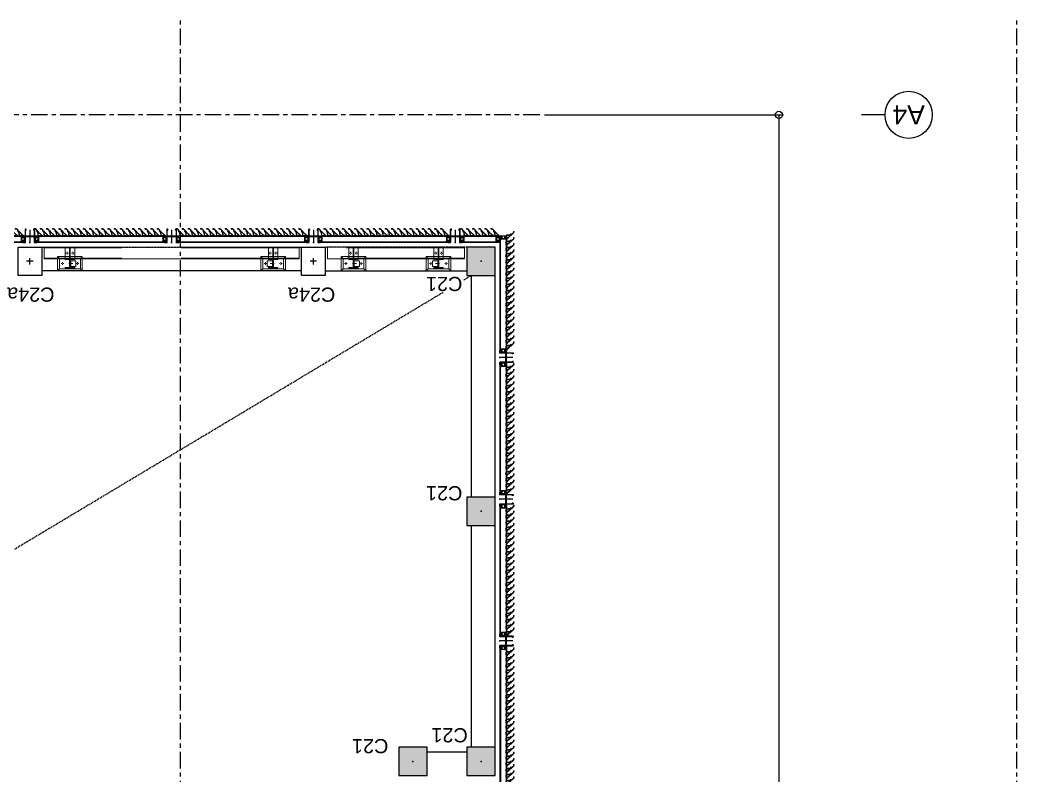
# Model space of a CAD drawing. Header units: millimetres. Extents: x 663313 to 1226001, y 1431724 to 1620898.
# Drawn here: x 865922 to 876716, y 1545349 to 1553344 of the extents above; entities that cross this region are included whole.
import ezdxf
from ezdxf.enums import TextEntityAlignment as Align

# ---------------------------------------------------------------- set-up
doc = ezdxf.new("R2010")
doc.units = ezdxf.units.MM
doc.set_wipeout_variables(frame=1)
for name, pattern in [('CENTER', [50.8, 31.75, -6.35, 6.35, -6.35]), ('HIDDEN', [0.375, 0.25, -0.125]), ('TA_GL_000.70000', [1.925, 0.7, -0.175, 0.175, -0.175, 0.7]), ('XKITLINE00', [0]), ('XKITLINE02', [4, 2, -2])]:
    doc.linetypes.add(name, pattern=pattern)
for name, color, linetype in [('000 - 0_SYM_DWG_GRID-BUBBLE_MAIN_COLOR_6', 7, 'Continuous'), ('000 - 0_SYM_DWG_GRIDLINE_MAIN_COLOR_251', 7, 'Continuous'), ('000 - 0_SYM_DWG_SLOPE-SYM_TEXT_COLOR_3', 7, 'Continuous'), ('000 - CONCRETE_COL_HATCH_', 7, 'Continuous'), ('000 - CONCRETE_COL_WIPEOUT_', 7, 'Continuous'), ('000 - D I M', 7, 'Continuous'), ('000 - EXISTING_COLUMN_CUT_COLOR_5', 7, 'Continuous'), ('000 - EXISTING_CONCRETE_CUT_COLOR_5', 7, 'Continuous'), ('000 - GRID', 7, 'CENTER'), ('010 - ASPG_ACCESSORIES_MAIN_COLOR_1', 7, 'Continuous'), ('010 - ASPG_EXTR_MAIN_COLOR_2', 7, 'Continuous'), ('010 - ASPG_FRAMING_CUT_COLOR_4', 7, 'Continuous'), ('010 - ASPG_FRAMING_HATCH_', 7, 'Continuous'), ('010 - ASPG_FRAMING_MAIN_COLOR_2', 7, 'Continuous'), ('010 - ASPG_FRAMING_SUB_COLOR_2', 7, 'Continuous'), ('010 - ASPG_FRAMING_WIPEOUT_', 7, 'Continuous'), ('BOLT & SCREW', 7, 'Continuous'), ('BR', 7, 'Continuous'), ('Center Line', 7, 'CENTER'), ('CVA044__', 7, 'Continuous'), ('DIM', 7, 'Continuous')]:
    doc.layers.add(name, color=color, linetype=linetype)
for name, color, linetype, plot in [('010 - ASPG_EXTR_DEF_SUB', 7, 'Continuous', False), ('010 - ASPG_FASTERN_DEF_SUB', 7, 'Continuous', False), ('010 - ASPG_FRAMING_DEF_SUB', 7, 'Continuous', False)]:
    doc.layers.add(name, color=color, linetype=linetype, plot=plot)
for name, color, linetype, lineweight in [('12-GRID', 7, 'CENTER', 13), ('A-FLOR-E', 7, 'Continuous', 9), ('Bolt', 7, 'Continuous', 0), ('Part', 7, 'Continuous', 0), ('SCREW', 7, 'Continuous', 5)]:
    doc.layers.add(name, color=color, linetype=linetype, lineweight=lineweight)
doc.styles.add('Arial', font='arial.ttf')
doc.styles.add('FAMELINE_FOR_CKST', font='arial.ttf')
doc.styles.add('TA', font='', dxfattribs={"height": 4.5})
doc.styles.get('TA').set_extended_font_data('Cordia New')
doc.dimstyles.new('FAMELINE-CKST_C-C', dxfattribs={"dimtxt": 0.3, "dimasz": 0.15, "dimexe": 0.1, "dimexo": 0.1, "dimgap": 0.05, "dimtad": 1, "dimzin": 0, "dimdsep": 46, "dimtxsty": 'FAMELINE_FOR_CKST', "dimblk": 'ORIGIN', "dimblk1": 'ORIGIN', "dimblk2": 'ORIGIN', "dimsah": 1, "dimcen": 0.1, "dimdle": 0.1, "dimclrd": 7, "dimclre": 7, "dimclrt": 7, "dimadec": 0, "dimazin": 0, "dimtfac": 1, "dimtix": 1, "dimtmove": 2, "dimatfit": 3, "dimfxl": 1, "dimtolj": 1, "dimtzin": 0, "dimlwd": -1, "dimlwe": -1, "dimarcsym": 0})
pattern_1 = [(270, (1257419.24324, -520041.6224), (0.65495992507, -1.1344238721), [0.7562825814, -1.5125651628]), (30, (1257419.24324, -520041.6224), (0.65495992936, 1.1344238696), [0.7562825814, -1.5125651628]), (330, (1257419.24324, -520041.6224), (1.30991985442, -2.48e-09), [-1.5125651628, 0.7562825814])]
pattern_2 = [(315, (1257419.4929, -520021.6224), (1.3369313545, 1.3369313545), []), (45, (1257419.4929, -520021.6224), (-1.3369313545, 1.3369313545), [])]
pattern_3 = [(270, (1257419.4425, -520043.9224), (0.65495992507, -1.1344238721), [0.7562825814, -1.5125651628]), (30, (1257419.4425, -520043.9224), (0.65495992936, 1.1344238696), [0.7562825814, -1.5125651628]), (330, (1257419.4425, -520043.9224), (1.30991985442, -2.48e-09), [-1.5125651628, 0.7562825814])]
pattern_4 = [(315, (1257419.1929, -520023.9224), (1.3369313545, 1.3369313545), []), (45, (1257419.1929, -520023.9224), (-1.3369313545, 1.3369313545), [])]

# ---------------------------------------------------------------- blocks, each defined once
blk = doc.blocks.new('*U4785')
at = {"layer": '000 - 0_SYM_DWG_GRID-BUBBLE_MAIN_COLOR_6', "color": 7}
blk.add_line((36.25, 0), (31.25, 0), dxfattribs=at)
blk.add_circle((41.25, 0), 5, dxfattribs=at)
at = {"layer": '000 - 0_SYM_DWG_GRIDLINE_MAIN_COLOR_251', "color": 7, "linetype": 'ByBlock', "ltscale": 5}
blk.add_line((20, 0), (-316, 0), dxfattribs=at)
at = {"layer": '000 - 0_SYM_DWG_GRIDLINE_MAIN_COLOR_251', "color": 7}
for p in [(-296, 0), (0, 0)]:
    blk.add_point(p, dxfattribs=at)
at = {"color": 7, "style": 'TA', "flags": 1}
blk.add_attdef('LOCATION', (6, -6), '', height=4.5, rotation=270, dxfattribs=at)
at = {"layer": '000 - 0_SYM_DWG_SLOPE-SYM_TEXT_COLOR_3', "color": 7, "style": 'Arial'}
blk.add_attdef('GRID-HEAD', text='', height=4, rotation=270, dxfattribs=at).set_placement((41.25, 0), align=Align.MIDDLE_CENTER)
blk = doc.blocks.new('*U4786')
at = {"layer": '000 - 0_SYM_DWG_GRID-BUBBLE_MAIN_COLOR_6', "color": 7}
blk.add_line((149.09, 0), (144.09, 0), dxfattribs=at)
blk.add_circle((154.09, 0), 5, dxfattribs=at)
at = {"layer": '000 - 0_SYM_DWG_GRIDLINE_MAIN_COLOR_251', "color": 7, "linetype": 'ByBlock', "ltscale": 5}
blk.add_line((76, 0), (-538, 0), dxfattribs=at)
at = {"layer": '000 - 0_SYM_DWG_GRIDLINE_MAIN_COLOR_251', "color": 7}
blk.add_point((0, 0), dxfattribs=at)
at = {"color": 7, "style": 'TA', "flags": 1}
blk.add_attdef('LOCATION', (6, -6), '', height=4.5, rotation=270, dxfattribs=at)
at = {"layer": '000 - 0_SYM_DWG_SLOPE-SYM_TEXT_COLOR_3', "color": 7, "style": 'Arial'}
blk.add_attdef('GRID-HEAD', text='', height=4, rotation=180, dxfattribs=at).set_placement((154.09, 0), align=Align.MIDDLE_CENTER)
blk = doc.blocks.new('_Origin')
at = {"color": 7, "linetype": 'ByBlock', "lineweight": -2}
blk.add_line((0, 0), (-1, 0), dxfattribs=at)
blk.add_circle((0, 0), 0.5, dxfattribs=at)
blk = doc.blocks.new('*D4829')
at = {"layer": '000 - D I M', "color": 7, "transparency": 16777216}
for p, q in [((-3850, 0), (-6381, 0)), ((-6331, -14725), (-6331, -75)), ((-3850, -14800), (-6381, -14800))]:
    blk.add_line(p, q, dxfattribs=at)
at = {"layer": 'Defpoints', "color": 7, "transparency": 16777216}
for p in [(-3800, 0), (-6331, 0), (-3800, -14800)]:
    blk.add_point(p, dxfattribs=at)
at = {"layer": '000 - D I M', "color": 7, "transparency": 16777216, "xscale": 75, "yscale": 75, "zscale": 75}
for p, rotation in [((-6331, 0), 90), ((-6331, -14800), 270)]:
    blk.add_blockref('_Origin', p, dxfattribs=dict(at, rotation=rotation))
at = {"layer": '000 - D I M', "color": 7, "transparency": 16777216, "insert": (-6433, -7400), "char_height": 150, "attachment_point": 5, "rotation": 90, "style": 'FAMELINE_FOR_CKST'}
blk.add_mtext('\\A1;14800', dxfattribs=at)
blk = doc.blocks.new('C21')
at = {"color": 7}
for p, q in [((0, 0.063), (0, -0.063)), ((0.063, 0), (-0.063, 0))]:
    blk.add_line(p, q, dxfattribs=at)
at = {"layer": 'A-FLOR-E', "color": 7}
blk.add_lwpolyline([(0.15, 0.15), (0.15, -0.15), (-0.15, -0.15), (-0.15, 0.15)], close=True, dxfattribs=at)
blk = doc.blocks.new('C24a')
at = {"layer": 'BR', "color": 7}
for p, q in [((0.034, 0), (-0.034, 0)), ((0, 0.034), (0, -0.034))]:
    blk.add_line(p, q, dxfattribs=at)
at = {"layer": 'BR', "color": 7, "ltscale": 5}
blk.add_lwpolyline([(0.15, 0.125), (0.15, -0.125), (-0.15, -0.125), (-0.15, 0.125)], close=True, dxfattribs=at)
blk = doc.blocks.new('44')
at = {"layer": 'Bolt', "color": 7, "linetype": 'XKITLINE00', "lineweight": 0}
for p, q in [((19.975, 44.696), (19.984, 44.696)), ((19.975, 44.696), (19.984, 44.696)), ((19.989, 44.71), (19.989, 44.7)), ((19.989, 44.71), (19.989, 44.7)), ((19.989, 44.682), (19.989, 44.691)), ((19.989, 44.682), (19.989, 44.691)), ((20.003, 44.696), (19.994, 44.696)), ((20.003, 44.696), (19.994, 44.696)), ((19.865, 44.646), (19.874, 44.646)), ((19.865, 44.586), (19.874, 44.586)), ((19.879, 44.66), (19.879, 44.65)), ((19.879, 44.632), (19.879, 44.641)), ((19.879, 44.6), (19.879, 44.59)), ((19.879, 44.572), (19.879, 44.581)), ((19.893, 44.646), (19.884, 44.646)), ((19.893, 44.586), (19.884, 44.586)), ((19.975, 44.536), (19.984, 44.536)), ((19.975, 44.536), (19.984, 44.536)), ((19.989, 44.55), (19.989, 44.54)), ((19.989, 44.55), (19.989, 44.54)), ((19.989, 44.522), (19.989, 44.531)), ((19.989, 44.522), (19.989, 44.531)), ((20.003, 44.536), (19.994, 44.536)), ((20.003, 44.536), (19.994, 44.536)), ((19.865, 43.746), (19.874, 43.746)), ((19.879, 43.76), (19.879, 43.75)), ((19.879, 43.732), (19.879, 43.741)), ((19.893, 43.746), (19.884, 43.746)), ((19.975, 43.796), (19.984, 43.796)), ((19.975, 43.796), (19.984, 43.796)), ((19.989, 43.81), (19.989, 43.8)), ((19.989, 43.81), (19.989, 43.8)), ((19.989, 43.782), (19.989, 43.791)), ((19.989, 43.782), (19.989, 43.791)), ((20.003, 43.796), (19.994, 43.796)), ((20.003, 43.796), (19.994, 43.796)), ((19.865, 43.686), (19.874, 43.686)), ((19.879, 43.7), (19.879, 43.69)), ((19.879, 43.672), (19.879, 43.681)), ((19.893, 43.686), (19.884, 43.686)), ((19.975, 43.636), (19.984, 43.636)), ((19.975, 43.636), (19.984, 43.636)), ((19.989, 43.65), (19.989, 43.64)), ((19.989, 43.65), (19.989, 43.64)), ((19.989, 43.622), (19.989, 43.631)), ((19.989, 43.622), (19.989, 43.631)), ((20.003, 43.636), (19.994, 43.636)), ((20.003, 43.636), (19.994, 43.636)), ((19.865, 42.896), (19.874, 42.896)), ((19.879, 42.91), (19.879, 42.9)), ((19.879, 42.882), (19.879, 42.891)), ((19.893, 42.896), (19.884, 42.896)), ((19.975, 42.946), (19.984, 42.946)), ((19.975, 42.946), (19.984, 42.946)), ((19.989, 42.96), (19.989, 42.95)), ((19.989, 42.96), (19.989, 42.95)), ((19.989, 42.932), (19.989, 42.941)), ((19.989, 42.932), (19.989, 42.941)), ((20.003, 42.946), (19.994, 42.946)), ((20.003, 42.946), (19.994, 42.946)), ((19.865, 42.836), (19.874, 42.836)), ((19.879, 42.85), (19.879, 42.84)), ((19.879, 42.822), (19.879, 42.831)), ((19.893, 42.836), (19.884, 42.836)), ((19.975, 42.786), (19.984, 42.786)), ((19.975, 42.786), (19.984, 42.786)), ((19.989, 42.8), (19.989, 42.79)), ((19.989, 42.8), (19.989, 42.79)), ((19.989, 42.772), (19.989, 42.781)), ((19.989, 42.772), (19.989, 42.781)), ((20.003, 42.786), (19.994, 42.786)), ((20.003, 42.786), (19.994, 42.786)), ((19.989, 40.81), (19.989, 40.801)), ((19.989, 40.81), (19.989, 40.801)), ((19.865, 40.746), (19.874, 40.746)), ((19.879, 40.76), (19.879, 40.751)), ((19.879, 40.732), (19.879, 40.741)), ((19.879, 40.7), (19.879, 40.691)), ((19.893, 40.746), (19.884, 40.746)), ((19.975, 40.796), (19.984, 40.796)), ((19.975, 40.796), (19.984, 40.796)), ((19.989, 40.782), (19.989, 40.791)), ((19.989, 40.782), (19.989, 40.791)), ((20.003, 40.796), (19.994, 40.796)), ((20.003, 40.796), (19.994, 40.796)), ((19.865, 40.686), (19.874, 40.686)), ((19.879, 40.672), (19.879, 40.681)), ((19.893, 40.686), (19.884, 40.686)), ((19.975, 40.636), (19.984, 40.636)), ((19.975, 40.636), (19.984, 40.636)), ((19.989, 40.65), (19.989, 40.641)), ((19.989, 40.65), (19.989, 40.641)), ((19.989, 40.622), (19.989, 40.631)), ((19.989, 40.622), (19.989, 40.631)), ((20.003, 40.636), (19.994, 40.636)), ((20.003, 40.636), (19.994, 40.636))]:
    blk.add_line(p, q, dxfattribs=at)
at = {"layer": 'Bolt', "color": 7, "linetype": 'XKITLINE02', "lineweight": 0}
for p, q in [((19.969, 44.613), (19.969, 44.608)), ((19.982, 44.613), (19.982, 44.619)), ((19.982, 44.619), (19.982, 44.613)), ((19.989, 44.627), (19.989, 44.584)), ((19.996, 44.613), (19.996, 44.619)), ((19.996, 44.619), (19.996, 44.613)), ((20.008, 44.613), (20.008, 44.608)), ((19.969, 43.719), (19.969, 43.724)), ((19.982, 43.719), (19.982, 43.713)), ((19.982, 43.713), (19.982, 43.719)), ((19.989, 43.705), (19.989, 43.748)), ((19.996, 43.719), (19.996, 43.713)), ((19.996, 43.713), (19.996, 43.719)), ((20.008, 43.719), (20.008, 43.724)), ((19.969, 42.863), (19.969, 42.858)), ((19.982, 42.863), (19.982, 42.869)), ((19.982, 42.869), (19.982, 42.863)), ((19.989, 42.877), (19.989, 42.834)), ((19.996, 42.863), (19.996, 42.869)), ((19.996, 42.869), (19.996, 42.863)), ((20.008, 42.863), (20.008, 42.858)), ((19.969, 40.719), (19.969, 40.724)), ((19.982, 40.719), (19.982, 40.713)), ((19.982, 40.713), (19.982, 40.719)), ((19.989, 40.705), (19.989, 40.748)), ((19.996, 40.719), (19.996, 40.713)), ((19.996, 40.713), (19.996, 40.719)), ((20.008, 40.719), (20.008, 40.724))]:
    blk.add_line(p, q, dxfattribs=at)
at = {"layer": 'Part', "color": 7, "linetype": 'HIDDEN', "lineweight": 0, "ltscale": 5}
for p, q in [((19.822, 44.891), (19.822, 43.441)), ((19.931, 44.891), (19.931, 43.441)), ((19.822, 43.141), (19.822, 40.442)), ((19.931, 43.141), (19.931, 40.442))]:
    blk.add_line(p, q, dxfattribs=at)
at = {"layer": 'Part', "color": 7, "linetype": 'HIDDEN', "lineweight": 0, "ltscale": 2}
for p, q in [((19.934, 44.726), (19.914, 44.746)), ((19.934, 44.506), (19.914, 44.486)), ((19.934, 43.826), (19.914, 43.846)), ((19.934, 43.606), (19.914, 43.586)), ((19.934, 42.976), (19.914, 42.996)), ((19.934, 42.756), (19.914, 42.736)), ((19.934, 40.826), (19.914, 40.846)), ((19.934, 40.606), (19.914, 40.586))]:
    blk.add_line(p, q, dxfattribs=at)
at = {"layer": 'Part', "color": 7, "lineweight": 0}
for p, q in [((20.064, 44.746), (20.044, 44.726)), ((20.064, 44.486), (20.044, 44.506)), ((20.064, 43.846), (20.044, 43.826)), ((20.064, 43.586), (20.044, 43.606)), ((20.064, 42.996), (20.044, 42.976)), ((20.064, 42.736), (20.044, 42.756)), ((20.064, 40.846), (20.044, 40.826)), ((20.064, 40.586), (20.044, 40.606))]:
    blk.add_line(p, q, dxfattribs=at)
at = {"layer": 'Part', "color": 7, "linetype": 'XKITLINE02', "lineweight": 0}
for p, q in [((19.939, 44.619), (19.819, 44.619)), ((19.939, 44.613), (19.819, 44.613)), ((19.909, 44.619), (19.909, 44.613)), ((19.959, 44.608), (20.019, 44.608)), ((19.939, 43.719), (19.819, 43.719)), ((19.909, 43.713), (19.909, 43.719)), ((19.959, 43.724), (20.019, 43.724)), ((19.939, 43.713), (19.819, 43.713)), ((19.939, 42.869), (19.819, 42.869)), ((19.939, 42.863), (19.819, 42.863)), ((19.909, 42.869), (19.909, 42.863)), ((19.959, 42.858), (20.019, 42.858)), ((19.939, 40.719), (19.819, 40.719)), ((19.939, 40.713), (19.819, 40.713)), ((19.909, 40.713), (19.909, 40.719)), ((19.959, 40.724), (20.019, 40.724))]:
    blk.add_line(p, q, dxfattribs=at)
at = {"layer": 'Part', "color": 7, "lineweight": 0}
for points in [[(19.939, 43.441), (19.939, 44.891), (19.814, 44.891), (19.814, 43.441)], [(19.939, 40.442), (19.939, 43.142), (19.814, 43.142), (19.814, 40.442)]]:
    blk.add_lwpolyline(points, close=True, dxfattribs=at)
at = {"layer": 'Part', "color": 7, "linetype": 'HIDDEN', "lineweight": 0, "ltscale": 2}
for points in [[(19.939, 44.746), (19.914, 44.746), (19.914, 44.486), (19.939, 44.486)], [(19.939, 44.726), (19.934, 44.726), (19.934, 44.506), (19.939, 44.506)], [(19.939, 43.586), (19.914, 43.586), (19.914, 43.846), (19.939, 43.846)], [(19.939, 43.606), (19.934, 43.606), (19.934, 43.826), (19.939, 43.826)], [(19.939, 42.996), (19.914, 42.996), (19.914, 42.736), (19.939, 42.736)], [(19.939, 42.976), (19.934, 42.976), (19.934, 42.756), (19.939, 42.756)], [(19.939, 40.586), (19.914, 40.586), (19.914, 40.846), (19.939, 40.846)], [(19.939, 40.606), (19.934, 40.606), (19.934, 40.826), (19.939, 40.826)]]:
    blk.add_lwpolyline(points, dxfattribs=at)
at = {"layer": 'Part', "color": 7, "lineweight": 0}
for points in [[(19.939, 44.486), (20.064, 44.486), (20.064, 44.746), (19.939, 44.746)], [(19.939, 44.506), (20.044, 44.506), (20.044, 44.726), (19.939, 44.726)], [(19.939, 43.846), (20.064, 43.846), (20.064, 43.586), (19.939, 43.586)], [(19.939, 43.826), (20.044, 43.826), (20.044, 43.606), (19.939, 43.606)], [(19.939, 42.736), (20.064, 42.736), (20.064, 42.996), (19.939, 42.996)], [(19.939, 42.756), (20.044, 42.756), (20.044, 42.976), (19.939, 42.976)], [(19.939, 40.846), (20.064, 40.846), (20.064, 40.586), (19.939, 40.586)], [(19.939, 40.826), (20.044, 40.826), (20.044, 40.606), (19.939, 40.606)]]:
    blk.add_lwpolyline(points, dxfattribs=at)
at = {"layer": 'Part', "color": 7, "linetype": 'XKITLINE02', "lineweight": 0}
for points in [[(19.939, 44.566), (19.819, 44.566), (19.819, 44.666), (19.939, 44.666)], [(19.959, 44.613), (19.959, 44.553), (20.019, 44.553), (20.019, 44.613)], [(19.939, 43.766), (19.819, 43.766), (19.819, 43.666), (19.939, 43.666)], [(19.959, 43.719), (19.959, 43.779), (20.019, 43.779), (20.019, 43.719)], [(19.939, 42.816), (19.819, 42.816), (19.819, 42.916), (19.939, 42.916)], [(19.959, 42.863), (19.959, 42.803), (20.019, 42.803), (20.019, 42.863)], [(19.939, 40.766), (19.819, 40.766), (19.819, 40.666), (19.939, 40.666)], [(19.959, 40.719), (19.959, 40.779), (20.019, 40.779), (20.019, 40.719)]]:
    blk.add_lwpolyline(points, dxfattribs=at)
for points in [[(19.939, 44.666), (19.947, 44.666), (19.947, 44.619), (20.031, 44.619), (20.031, 44.666), (20.039, 44.666), (20.039, 44.566), (20.031, 44.566), (20.031, 44.613), (19.947, 44.613), (19.947, 44.566), (19.939, 44.566)], [(19.939, 43.666), (19.947, 43.666), (19.947, 43.713), (20.031, 43.713), (20.031, 43.666), (20.039, 43.666), (20.039, 43.766), (20.031, 43.766), (20.031, 43.719), (19.947, 43.719), (19.947, 43.766), (19.939, 43.766)], [(19.939, 42.916), (19.947, 42.916), (19.947, 42.869), (20.031, 42.869), (20.031, 42.916), (20.039, 42.916), (20.039, 42.816), (20.031, 42.816), (20.031, 42.863), (19.947, 42.863), (19.947, 42.816), (19.939, 42.816)], [(19.939, 40.666), (19.947, 40.666), (19.947, 40.713), (20.031, 40.713), (20.031, 40.666), (20.039, 40.666), (20.039, 40.766), (20.031, 40.766), (20.031, 40.719), (19.947, 40.719), (19.947, 40.766), (19.939, 40.766)]]:
    blk.add_lwpolyline(points, close=True, dxfattribs=at)
blk = doc.blocks.new('*U5735')
at = {"color": 7}
blk.add_wipeout([(-150, -150), (150, -150), (150, 150), (-150, 150)], dxfattribs=at).dxf.layer = '000 - CONCRETE_COL_WIPEOUT_'
at = {"layer": '000 - CONCRETE_COL_HATCH_'}
h = blk.add_hatch(dxfattribs=at)
h.set_pattern_fill('AR-CONC', scale=0.5)
h.set_pattern_definition([(50, (0, -2e-14), (3.5863, -0.31376), [0.375, -4.125]), (355, (0, -2e-14), (-0.693757, 3.76096), [0.3, -3.3]), (100.4514, (0.299, -0.026), (2.892544, 3.4472), [0.3187, -3.50571]), (46.1842, (0, 1), (5.33621, -0.8276), [0.5625, -6.1875]), (96.6356, (0.4447, 0.931), (4.67331, 4.87059), [0.47805, -5.25857]), (351.1842, (0, 1), (4.67331, 4.8706), [0.45, -4.95]), (21, (0.5, 0.75), (2.984535, -2.013094), [0.375, -4.125]), (326, (0.5, 0.75), (1.216577, 3.62575), [0.3, -3.3]), (71.4514, (0.7487, 0.5822), (4.20111, 1.612656), [0.3187, -3.50571]), (37.5, (0, -2e-14), (0.060799, 1.664469), [0, -3.26, 0, -3.35, 0, -3.3125]), (7.5, (0, -2e-14), (1.315348, 1.972059), [0, -1.91, 0, -3.185, 0, -1.2625]), (327.5, (-1.115, -2e-14), (2.669112, -0.112774), [0, -1.25, 0, -3.9, 0, -5.175]), (317.5, (-1.615, -2e-14), (2.91593, 0.500525), [0, -1.625, 0, -2.59, 0, -3.675])])
h.paths.add_polyline_path([(-150, -150), (150, -150), (150, 150), (-150, 150)])
at = {"color": 7}
blk.add_point((0, 0), dxfattribs=at)
at = {"layer": '000 - EXISTING_COLUMN_CUT_COLOR_5', "color": 7}
blk.add_lwpolyline([(-150, -150), (150, -150), (150, 150), (-150, 150)], close=True, dxfattribs=at)
blk = doc.blocks.new('W-1-PP18-ST_ENT4_REV00_20260531-225334_LOPF_PL')
at = {"layer": 'DIM', "color": 7, "linetype": 'HIDDEN', "ltscale": 50}
blk.add_line((-3080, -13100), (16345, -1450), dxfattribs=at)
at = {"layer": 'DIM', "color": 7, "linetype": 'HIDDEN', "ltscale": 5}
blk.add_line((1469, -13399), (-1281, -13399), dxfattribs=at)
at = {"layer": 'DIM', "color": 7}
for points in [[(-3330, -7805), (-3330, -13100)], [(-2609, -8055), (-3030, -8055)], [(-3080, -8105), (-3080, -10452)], [(-3080, -10752), (-3080, -13100)], [(-1531, -13150), (-3030, -13150)], [(-1281, -13150), (1469, -13150)]]:
    blk.add_lwpolyline(points, dxfattribs=at)
at = {"layer": 'DIM', "color": 7, "linetype": 'HIDDEN', "ltscale": 5}
blk.add_lwpolyline([(-3030, -13400), (-1531, -13400)], dxfattribs=at)
at = {"color": 7, "xscale": 1000.000000000001, "yscale": 1000.000000000001, "zscale": 1000.000000000001}
for name, p, rotation in [('C21', (-3180, -7955), 89.99860513390384), ('C21', (-2459, -7955), 89.99860513390384), ('C21', (-3180, -10603), 89.99860513390384), ('C21', (-3180, -13250), 89.99860513390384), ('C24a', (-1406, -13250), 89.99860513390374), ('C24a', (1594, -13250), 89.99860513390374)]:
    blk.add_blockref(name, p, dxfattribs=dict(at, rotation=rotation))
at = {"layer": 'CVA044__', "color": 7, "char_height": 150, "attachment_point": 5, "style": 'Arial', "bg_fill": 3, "box_fill_scale": 1.1, "bg_fill_color": 256, "bg_fill_true_color": 13158600, "bg_fill_transparency": 0}
for s, insert in [('\\A1;C21', (-2007, -8118)), ('\\A1;C21', (-2847, -8233)), ('\\A1;C21', (-2790, -10795)), ('\\A1;C24a', (-1387, -12898)), ('\\A1;C24a', (1584, -12898)), ('\\A1;C21', (-2790, -13011))]:
    blk.add_mtext(s, dxfattribs=dict(at, insert=insert))
at = {"color": 7, "xscale": 1000.000000000001, "yscale": 1000.000000000001, "zscale": 1000.000000000001, "rotation": 90}
blk.add_blockref('44', (41886, -33214), dxfattribs=at)
at = {"layer": '000 - EXISTING_CONCRETE_CUT_COLOR_5', "color": 7}
for p in [(-3180, -7955), (-2459, -7955), (-3180, -10603), (-3180, -13250)]:
    blk.add_blockref('*U5735', p, dxfattribs=at)
blk = doc.blocks.new('*U6326')
at = {"layer": '12-GRID', "color": 7, "linetype": 'CENTER'}
for p, q in [((0, -6), (0, 2)), ((-4, -2), (4, -2))]:
    blk.add_line(p, q, dxfattribs=at)
at = {"layer": 'BOLT & SCREW', "color": 7}
for p, q in [((-1, -2), (-2, -2)), ((-1, -2), (-2, -2)), ((0, -2), (-1, -2)), ((0, -2), (-1, -2)), ((0, -1), (0, 0)), ((0, -1), (0, 0)), ((0, -2), (0, -1)), ((0, -2), (0, -1)), ((0, -2), (1, -2)), ((0, -3), (0, -2)), ((0, -2), (0, -3)), ((0, -2), (1, -2)), ((0, -3), (0, -4)), ((0, -3), (0, -4)), ((1, -2), (2, -2)), ((1, -2), (2, -2))]:
    blk.add_line(p, q, dxfattribs=at)
for points in [[(-2, -2), (-1, -2, 0.414214), (0, -1), (0, 0), (0, 0), (0, -1, 0.414214), (1, -2), (2, -2), (2, -2), (1, -2, 0.414214), (0, -3), (0, -4), (0, -4), (0, -3, 0.414214), (-1, -2), (-2, -2)], [(0, -2, -0.414214), (0, -2), (1, -2), (1, -2), (0, -2, -0.414214), (0, -2), (0, -1), (0, -1), (0, -2, -0.414214), (0, -2), (-1, -2), (-1, -2), (0, -2, -0.414214), (0, -2), (0, -3), (0, -3)]]:
    blk.add_lwpolyline(points, format="xyb", close=True, dxfattribs=at)
blk.add_circle((0, -2), 3.5, dxfattribs=at)
blk = doc.blocks.new('000_ASPG_TYP_FILES_20260218-010703_FRAME_EXTR_')
at = {"layer": '010 - ASPG_FRAMING_HATCH_'}
h = blk.add_hatch(dxfattribs=at)
h.set_pattern_fill('ANSI32', scale=0.1, angle=180)
edge = h.paths.add_edge_path()
edge.add_line((2, 16), (2, 2))
edge.add_line((2, 2), (40, 2))
edge.add_arc((40, 2), 0.3, 0, 90, ccw=False)
edge.add_line((40, 2), (40, 0))
edge.add_arc((40, 0), 0.3, -90, 0, ccw=False)
edge.add_line((40, 0), (0, 0))
edge.add_arc((0, 0), 0.3, 180, 270, ccw=False)
edge.add_line((0, 0), (0, 18))
edge.add_arc((0, 18), 0.3, 90, 180, ccw=False)
edge.add_line((0, 18), (23, 18))
edge.add_arc((23, 19), 0.5, 270, 380.2095)
edge.add_arc((26, 20), 3.35, 182.0638, 200.2095, ccw=False)
edge.add_arc((24, 20), 0.76, 2.0638, 182.0638, ccw=False)
edge.add_arc((26, 20), 1.83, 182.0638, 447.9362)
edge.add_arc((26, 22), 0.76, 87.9362, 267.9362, ccw=False)
edge.add_arc((26, 20), 3.35, 69.7905, 87.9362, ccw=False)
edge.add_arc((27, 23), 0.5, 249.7905, 360)
edge.add_line((28, 23), (28, 27))
edge.add_line((28, 27), (28, 27))
edge.add_line((28, 27), (28, 28))
edge.add_line((28, 28), (28, 39))
edge.add_line((28, 39), (28, 39))
edge.add_line((28, 39), (28, 40))
edge.add_line((28, 40), (28, 43))
edge.add_arc((27, 43), 0.5, 0, 110.2095)
edge.add_arc((26, 46), 3.35, 272.0638, 290.2095, ccw=False)
edge.add_arc((26, 44), 0.76, 92.0638, 272.0638, ccw=False)
edge.add_arc((26, 46), 1.83, 272.0638, 537.9362)
edge.add_arc((24, 47), 0.76, 177.9362, 357.9362, ccw=False)
edge.add_arc((26, 46), 3.35, 159.7905, 177.9362, ccw=False)
edge.add_arc((23, 48), 0.5, 339.7905, 450)
edge.add_line((23, 48), (0, 48))
edge.add_arc((0, 49), 0.3, 180, 270, ccw=False)
edge.add_line((0, 49), (0, 60))
edge.add_arc((0, 60), 0.3, 90, 180, ccw=False)
edge.add_line((0, 60), (5, 60))
edge.add_line((5, 60), (5, 65))
edge.add_arc((5, 65), 0.3, 90, 180, ccw=False)
edge.add_line((5, 65), (30, 65))
edge.add_line((30, 65), (30, 64))
edge.add_arc((30, 64), 0.3, -90, 0, ccw=False)
edge.add_line((30, 63), (7, 63))
edge.add_arc((7, 63), 0.3, 90, 180)
edge.add_line((7, 63), (7, 58))
edge.add_line((7, 58), (2, 58))
edge.add_arc((2, 58), 0.3, 90, 180)
edge.add_line((2, 58), (2, 51))
edge.add_arc((2, 51), 0.3, 180, 270)
edge.add_line((2, 50), (30, 50))
edge.add_arc((30, 50), 0.3, 0, 90, ccw=False)
edge.add_line((30, 50), (30, 27))
edge.add_line((30, 27), (30, 16))
edge.add_arc((30, 16), 0.3, -90, 0, ccw=False)
edge.add_line((30, 16), (2, 16))
at = {"layer": '010 - ASPG_FRAMING_CUT_COLOR_4', "color": 7}
blk.add_lwpolyline([(2, 16), (2, 2), (40, 2, -0.414214), (40, 2), (40, 0, -0.414214), (40, 0), (0, 0, -0.414214), (0, 0), (0, 18, -0.414214), (0, 18), (23, 18, 0.52173), (23, 19, -0.079342), (23, 20, -1), (24, 20, 2.296346), (26, 22, -1), (26, 23, -0.079342), (27, 23, 0.52173), (28, 23), (28, 27), (28, 27), (28, 28), (28, 39), (28, 39), (28, 40), (28, 43, 0.52173), (27, 43, -0.079342), (26, 43, -1), (26, 45, 2.296346), (24, 47, -1), (23, 47, -0.079342), (23, 48, 0.52173), (23, 48), (0, 48, -0.414214), (0, 49), (0, 60, -0.414214), (0, 60), (5, 60), (5, 65, -0.414214), (5, 65), (30, 65), (30, 64, -0.414214), (30, 63), (7, 63, 0.414214), (7, 63), (7, 58), (2, 58, 0.414214), (2, 58), (2, 51, 0.414214), (2, 50), (30, 50, -0.414214), (30, 50), (30, 27), (30, 16, -0.414214), (30, 16)], format="xyb", close=True, dxfattribs=at)
at = {"color": 7}
for p in [(26, 48), (26, 22)]:
    blk.add_blockref('*U6326', p, dxfattribs=at)
blk = doc.blocks.new('*U6174')
at = {"layer": '010 - ASPG_FRAMING_HATCH_', "transparency": 33554585}
h = blk.add_hatch(dxfattribs=at)
h.set_pattern_fill('ANSI32', scale=0.25)
edge = h.paths.add_edge_path()
edge.add_line((2, -50), (2, -75))
edge.add_line((2, -75), (0, -75))
edge.add_line((0, -75), (0, -49))
edge.add_arc((1, -49), 1, 90, 180, ccw=False)
edge.add_line((1, -48), (63, -48))
edge.add_arc((63, -47), 1, 270, 360)
edge.add_line((64, -47), (64, 47))
edge.add_arc((63, 47), 1, 0, 90)
edge.add_line((63, 48), (1, 48))
edge.add_arc((1, 49), 1, 180, 270, ccw=False)
edge.add_line((0, 49), (0, 75))
edge.add_line((0, 75), (2, 75))
edge.add_line((2, 75), (2, 50))
edge.add_line((2, 50), (141, 50))
edge.add_line((141, 50), (141, 41))
edge.add_arc((140, 41), 1, 270, 360, ccw=False)
edge.add_line((140, 40), (132, 40))
edge.add_arc((132, 41), 1, 180, 270, ccw=False)
edge.add_line((131, 41), (131, 47))
edge.add_arc((130, 47), 1, 0, 90)
edge.add_line((130, 48), (67, 48))
edge.add_arc((67, 47), 1, 90, 180)
edge.add_line((66, 47), (66, -47))
edge.add_arc((67, -47), 1, 180, 270)
edge.add_line((67, -48), (130, -48))
edge.add_arc((130, -47), 1, 270, 360)
edge.add_line((131, -47), (131, -41))
edge.add_arc((132, -41), 1, 90, 180, ccw=False)
edge.add_line((132, -40), (140, -40))
edge.add_arc((140, -41), 1, 0, 90, ccw=False)
edge.add_line((141, -41), (141, -50))
edge.add_line((141, -50), (2, -50))
h.paths.add_polyline_path([(139, 48), (139, 42), (133, 42), (133, 48)], flags=16)
h.paths.add_polyline_path([(139, -48), (139, -42), (133, -42), (133, -48)], flags=16)
at = {"layer": '010 - ASPG_FRAMING_HATCH_'}
h = blk.add_hatch(dxfattribs=at)
h.set_pattern_fill('ANSI37', scale=0.595498, angle=-90)
h.set_pattern_definition(pattern_4)
edge = h.paths.add_edge_path()
edge.add_ellipse((12, 55), major_axis=(0, -5), ratio=0.644482, start_angle=180, end_angle=360, ccw=False)
edge.add_line((12, 60), (2, 60))
edge.add_arc((-8, 55), 11.1, -26.7963, 26.7963, ccw=False)
edge.add_line((2, 50), (12, 50))
h = blk.add_hatch(dxfattribs=at)
h.set_pattern_fill('HONEY', scale=0.238199, angle=-90)
h.set_pattern_definition(pattern_3)
edge = h.paths.add_edge_path()
edge.add_ellipse((12, 55), major_axis=(0, -5), ratio=0.644482, start_angle=0, end_angle=360, ccw=False)
h = blk.add_hatch(dxfattribs=at)
h.set_pattern_fill('HONEY', scale=0.238199, angle=-90)
h.set_pattern_definition(pattern_1)
edge = h.paths.add_edge_path()
edge.add_ellipse((58, 55), major_axis=(0, -5), ratio=0.644482, start_angle=0, end_angle=360)
h = blk.add_hatch(dxfattribs=at)
h.set_pattern_fill('ANSI37', scale=0.595498, angle=-90)
h.set_pattern_definition(pattern_2)
edge = h.paths.add_edge_path()
edge.add_ellipse((58, 55), major_axis=(0, -5), ratio=0.644482, start_angle=0, end_angle=180)
edge.add_line((58, 60), (62, 60))
edge.add_arc((62, 60), 0.3, -90, 0)
edge.add_line((62, 60), (62, 61))
edge.add_line((62, 61), (62, 62))
edge.add_line((62, 62), (62, 62))
edge.add_line((62, 62), (62, 63))
edge.add_line((62, 63), (62, 63))
edge.add_line((62, 63), (62, 64))
edge.add_line((62, 64), (62, 64))
edge.add_line((62, 64), (62, 65))
edge.add_line((62, 65), (63, 65))
edge.add_line((63, 65), (64, 66))
edge.add_line((64, 66), (64, 65))
edge.add_line((64, 65), (65, 66))
edge.add_line((65, 66), (65, 65))
edge.add_line((65, 65), (66, 66))
edge.add_line((66, 66), (66, 65))
edge.add_line((66, 65), (67, 65))
edge.add_arc((67, 65), 0.3, -90, 0)
edge.add_line((67, 65), (67, 60))
edge.add_arc((77, 55), 11.1, 153.2037, 206.7963)
edge.add_line((67, 50), (58, 50))
h = blk.add_hatch(dxfattribs=at)
h.set_pattern_fill('ANSI37', scale=0.595498, angle=-90)
h.set_pattern_definition(pattern_4)
edge = h.paths.add_edge_path()
edge.add_ellipse((12, -55), major_axis=(0, 5), ratio=0.644482, start_angle=0, end_angle=180)
edge.add_line((12, -60), (2, -60))
edge.add_arc((-8, -55), 11.1, 333.2037, 386.7963)
edge.add_line((2, -50), (12, -50))
h = blk.add_hatch(dxfattribs=at)
h.set_pattern_fill('HONEY', scale=0.238199, angle=-90)
h.set_pattern_definition(pattern_3)
edge = h.paths.add_edge_path()
edge.add_ellipse((12, -55), major_axis=(0, 5), ratio=0.644482, start_angle=0, end_angle=360)
h = blk.add_hatch(dxfattribs=at)
h.set_pattern_fill('HONEY', scale=0.238199, angle=-90)
h.set_pattern_definition(pattern_1)
edge = h.paths.add_edge_path()
edge.add_ellipse((58, -55), major_axis=(0, 5), ratio=0.644482, start_angle=0, end_angle=360, ccw=False)
h = blk.add_hatch(dxfattribs=at)
h.set_pattern_fill('ANSI37', scale=0.595498, angle=-90)
h.set_pattern_definition(pattern_2)
edge = h.paths.add_edge_path()
edge.add_ellipse((58, -55), major_axis=(0, 5), ratio=0.644482, start_angle=180, end_angle=360, ccw=False)
edge.add_line((58, -60), (62, -60))
edge.add_arc((62, -60), 0.3, 360, 450, ccw=False)
edge.add_line((62, -60), (62, -61))
edge.add_line((62, -61), (62, -62))
edge.add_line((62, -62), (62, -62))
edge.add_line((62, -62), (62, -63))
edge.add_line((62, -63), (62, -63))
edge.add_line((62, -63), (62, -64))
edge.add_line((62, -64), (62, -64))
edge.add_line((62, -64), (62, -65))
edge.add_line((62, -65), (63, -65))
edge.add_line((63, -65), (64, -66))
edge.add_line((64, -66), (64, -65))
edge.add_line((64, -65), (65, -66))
edge.add_line((65, -66), (65, -65))
edge.add_line((65, -65), (66, -66))
edge.add_line((66, -66), (66, -65))
edge.add_line((66, -65), (67, -65))
edge.add_arc((67, -65), 0.3, 360, 450, ccw=False)
edge.add_line((67, -65), (67, -60))
edge.add_arc((77, -55), 11.1, 153.2037, 206.7963, ccw=False)
edge.add_line((67, -50), (58, -50))
at = {"layer": '010 - ASPG_FASTERN_DEF_SUB', "color": 7}
blk.add_point((0, 0), dxfattribs=at)
at = {"layer": '010 - ASPG_FRAMING_CUT_COLOR_4', "color": 7}
blk.add_lwpolyline([(2, -50), (2, -75), (0, -75), (0, -49, -0.414214), (1, -48), (63, -48, 0.414214), (64, -47), (64, 47, 0.414214), (63, 48), (1, 48, -0.414214), (0, 49), (0, 75), (2, 75), (2, 50), (141, 50), (141, 41, -0.414214), (140, 40), (132, 40, -0.414214), (131, 41), (131, 47, 0.414214), (130, 48), (67, 48, 0.414214), (66, 47), (66, -47, 0.414214), (67, -48), (130, -48, 0.414214), (131, -47), (131, -41, -0.414214), (132, -40), (140, -40, -0.414214), (141, -41), (141, -50)], format="xyb", close=True, dxfattribs=at)
for points in [[(139, 48), (139, 42), (133, 42), (133, 48)], [(139, -48), (139, -42), (133, -42), (133, -48)]]:
    blk.add_lwpolyline(points, close=True, dxfattribs=at)
at = {"layer": '010 - ASPG_FRAMING_DEF_SUB', "color": 7, "transparency": 33554508}
blk.add_line((136, 0), (-5, 0), dxfattribs=at)
at = {"layer": '010 - ASPG_FRAMING_DEF_SUB', "color": 7, "transparency": 33554457}
for points in [[(2, 50), (15, 50), (15, 60), (2, 60)], [(54, 50), (67, 50), (67, 66), (54, 66)], [(2, -50), (15, -50), (15, -60), (2, -60)], [(54, -50), (67, -50), (67, -66), (54, -66)]]:
    blk.add_lwpolyline(points, close=True, dxfattribs=at)
at = {"layer": '010 - ASPG_FRAMING_SUB_COLOR_2', "color": 7}
for points in [[(12, 50), (2, 50, 0.238199), (2, 60), (12, 60)], [(58, 50), (67, 50, -0.238199), (67, 60), (67, 65, -0.414214), (67, 65), (66, 65), (66, 66), (65, 65), (65, 66), (64, 65), (64, 66), (63, 65), (62, 65), (62, 64), (62, 64), (62, 63), (62, 63), (62, 62), (62, 62), (62, 61), (62, 60, -0.414214), (62, 60), (58, 60)], [(12, -50), (2, -50, -0.238199), (2, -60), (12, -60)], [(58, -50), (67, -50, 0.238199), (67, -60), (67, -65, 0.414214), (67, -65), (66, -65), (66, -66), (65, -65), (65, -66), (64, -65), (64, -66), (63, -65), (62, -65), (62, -64), (62, -64), (62, -63), (62, -63), (62, -62), (62, -62), (62, -61), (62, -60, 0.414214), (62, -60), (58, -60)]]:
    blk.add_lwpolyline(points, format="xyb", dxfattribs=at)
at = {"layer": '010 - ASPG_FRAMING_SUB_COLOR_2', "color": 7, "extrusion": (0, 0, -1)}
for centre, major_axis in [((12, 55), (0, -5)), ((58, -55), (0, 5))]:
    blk.add_ellipse(centre, major_axis=major_axis, ratio=0.644482, dxfattribs=at)
at = {"layer": '010 - ASPG_FRAMING_SUB_COLOR_2', "color": 7}
for centre, major_axis in [((58, 55), (0, -5)), ((12, -55), (0, 5))]:
    blk.add_ellipse(centre, major_axis=major_axis, ratio=0.644482, dxfattribs=at)
blk = doc.blocks.new('PZG35-9D5')
at = {"layer": 'Center Line', "color": 7}
blk.add_line((0, 4), (0, -11), dxfattribs=at)
at = {"layer": 'SCREW', "color": 7}
for p, q in [((-1, 0), (-1, -1)), ((1, 0), (1, -1)), ((-2, -1), (-1, -2)), ((-2, -1), (-1, -1)), ((-2, -1), (2, -1)), ((-2, -3), (2, -2)), ((-2, -3), (-1, -2)), ((-2, -3), (-1, -3)), ((-2, -4), (-1, -4)), ((-2, -4), (-1, -4)), ((-2, -4), (-1, -4)), ((-1, -1), (1, -1)), ((-1, -2), (1, -1)), ((-1, -2), (-1, -2)), ((-1, -2), (1, -2)), ((-1, -3), (-1, -4)), ((-1, -3), (1, -3)), ((-1, -4), (-1, -8)), ((-1, -4), (-1, -4)), ((-1, -4), (-1, -4)), ((0, -10), (-1, -8)), ((0, -10), (1, -8)), ((1, -1), (1, -2)), ((2, -1), (1, -1)), ((2, -1), (1, -1)), ((2, -2), (1, -2)), ((2, -2), (1, -3)), ((1, -3), (1, -3)), ((1, -3), (1, -3)), ((2, -4), (1, -3)), ((1, -4), (1, -4)), ((1, -4), (2, -4)), ((1, -4), (1, -4)), ((1, -5), (1, -4)), ((2, -5), (1, -4)), ((2, -4), (1, -4)), ((1, -5), (1, -8)), ((1, -5), (2, -5)), ((1, -5), (1, -5)), ((2, -5), (1, -5))]:
    blk.add_line(p, q, dxfattribs=at)
blk.add_lwpolyline([(0, -10), (1, -5), (1, -4, 0.417657), (0, -3, 0.108102), (-1, -4), (-1, -5)], format="xyb", dxfattribs=at)
blk = doc.blocks.new('*U6169')
at = {"layer": 'SCREW', "color": 7}
blk.add_lwpolyline([(3, 2, 0.09906), (1, 3), (1, 2), (-1, 2), (-1, 3, 0.09906), (-3, 2, 0.266588), (-4, 1), (-4, 0, 0.414214), (-3, 0), (3, 0, 0.414214), (3, 0), (3, 1, 0.266588)], format="xyb", close=True, dxfattribs=at)
blk.add_blockref('PZG35-9D5', (0, 0), dxfattribs=at)
blk = doc.blocks.new('*U6175')
at = {"color": 7}
blk.add_point((0, 0), dxfattribs=at)
at = {"layer": '010 - ASPG_ACCESSORIES_MAIN_COLOR_1', "color": 7}
blk.add_lwpolyline([(-40, -1, 0.414214), (-40, -1), (-40, -7, 0.57735), (-40, -8), (-37, -6, 0.767327), (-37, -5), (-38, -5, -0.414214), (-38, -5), (-38, -3, -0.414214), (-38, -3), (-32, -3, -0.388879), (-32, -3), (-32, -4, 0.388879), (-31, -5), (-30, -5, 0.414214), (-30, -4), (-30, -3, -0.414214), (-30, -3), (0, -3, -0.378969), (3, -5), (8, -43, 0.446593), (12, -45, -0.489802), (16, -49), (16, -49, -0.18248), (16, -50, -0.267949), (15, -50, 1.122115), (15, -52, 0.405004), (18, -49), (18, -49, 0.489805), (11, -43, -0.446597), (10, -42), (5, -1, 0.364176), (5, -1)], format="xyb", close=True, dxfattribs=at)
at = {"layer": '010 - ASPG_EXTR_DEF_SUB', "color": 7}
for p in [(-40, 0), (43, -77), (43, -77)]:
    blk.add_point(p, dxfattribs=at)
at = {"layer": '010 - ASPG_EXTR_MAIN_COLOR_2', "color": 7}
blk.add_lwpolyline([(11, -48), (11, -47), (12, -48), (12, -47, -0.535538), (14, -49, 0.991572), (16, -50, 1.157025), (9, -49, -0.688558), (8, -49), (-17, -22), (-32, -6), (-32, -3, 0.414312), (-33, -3), (-38, -3, 0.414116), (-38, -3), (-38, -4, 0.414214), (-38, -5), (-36, -5, -0.205895), (-36, -5), (33, -77), (43, -77, 0.668179), (43, -77), (41, -74, 0.668179), (40, -74), (40, -76), (34, -76), (12, -53, -0.558354), (12, -52, 0.766275), (12, -50, -0.438583), (11, -48)], format="xyb", close=True, dxfattribs=at)
at = {"layer": 'SCREW', "color": 7, "rotation": 180}
for p in [(-22, -2), (-8, -2)]:
    blk.add_blockref('*U6169', p, dxfattribs=at)
blk = doc.blocks.new('*U4706')
at = {"color": 7}
blk.add_wipeout([(1287, 4), (60, 4), (60, 69), (1287, 69)], dxfattribs=at).dxf.layer = '010 - ASPG_FRAMING_WIPEOUT_'
blk.add_point((60, 69), dxfattribs=at)
at = {"layer": '010 - ASPG_FRAMING_MAIN_COLOR_2', "color": 7}
blk.add_lwpolyline([(1257, 69), (90, 69), (90, 6), (1257, 6)], close=True, dxfattribs=at)
at = {"layer": '010 - ASPG_FRAMING_SUB_COLOR_2', "color": 7}
for points in [[(1287, 4), (60, 4), (60, 69), (1287, 69)], [(60, 2), (60, 4), (1287, 4), (1287, 2)]]:
    blk.add_lwpolyline(points, close=True, dxfattribs=at)
at = {"color": 7, "transparency": 33554559, "xscale": -1, "rotation": 270}
blk.add_blockref('*U6174', (0, 0), dxfattribs=at)
at = {"color": 7, "xscale": -1, "rotation": 180}
for p in [(120, 69), (185, 69), (250, 69), (315, 69), (380, 69), (445, 69), (510, 69), (575, 69), (640, 69), (705, 69), (770, 69), (835, 69), (900, 69), (965, 69), (1030, 69), (1095, 69), (1160, 69), (1225, 69), (1290, 69)]:
    blk.add_blockref('*U6175', p, dxfattribs=at)
at = {"color": 7}
blk.add_blockref('000_ASPG_TYP_FILES_20260218-010703_FRAME_EXTR_', (60, 4), dxfattribs=at)
at = {"color": 7, "xscale": -1}
blk.add_blockref('000_ASPG_TYP_FILES_20260218-010703_FRAME_EXTR_', (1287, 4), dxfattribs=at)
blk = doc.blocks.new('*U4704')
at = {"color": 7}
blk.add_wipeout([(1543, 4), (60, 4), (60, 69), (1543, 69)], dxfattribs=at).dxf.layer = '010 - ASPG_FRAMING_WIPEOUT_'
blk.add_point((60, 69), dxfattribs=at)
at = {"layer": '010 - ASPG_FRAMING_MAIN_COLOR_2', "color": 7}
blk.add_lwpolyline([(1513, 69), (90, 69), (90, 6), (1513, 6)], close=True, dxfattribs=at)
at = {"layer": '010 - ASPG_FRAMING_SUB_COLOR_2', "color": 7}
for points in [[(1543, 4), (60, 4), (60, 69), (1543, 69)], [(60, 2), (60, 4), (1543, 4), (1543, 2)]]:
    blk.add_lwpolyline(points, close=True, dxfattribs=at)
at = {"color": 7, "transparency": 33554559, "xscale": -1, "rotation": 270}
blk.add_blockref('*U6174', (0, 0), dxfattribs=at)
at = {"color": 7, "rotation": 180}
for p in [(120, 69), (185, 69), (250, 69), (315, 69), (380, 69), (445, 69), (510, 69), (575, 69), (640, 69), (705, 69), (770, 69), (835, 69), (900, 69), (965, 69), (1030, 69), (1095, 69), (1160, 69), (1225, 69), (1290, 69), (1355, 69), (1420, 69), (1485, 69)]:
    blk.add_blockref('*U6175', p, dxfattribs=at)
at = {"color": 7}
blk.add_blockref('000_ASPG_TYP_FILES_20260218-010703_FRAME_EXTR_', (60, 4), dxfattribs=at)
at = {"color": 7, "xscale": -1}
blk.add_blockref('000_ASPG_TYP_FILES_20260218-010703_FRAME_EXTR_', (1543, 4), dxfattribs=at)
blk = doc.blocks.new('*U4705')
at = {"color": 7}
blk.add_wipeout([(465, 4), (60, 4), (60, 69), (465, 69)], dxfattribs=at).dxf.layer = '010 - ASPG_FRAMING_WIPEOUT_'
blk.add_point((60, 69), dxfattribs=at)
at = {"layer": '010 - ASPG_FRAMING_MAIN_COLOR_2', "color": 7}
blk.add_lwpolyline([(435, 69), (90, 69), (90, 6), (435, 6)], close=True, dxfattribs=at)
at = {"layer": '010 - ASPG_FRAMING_SUB_COLOR_2', "color": 7}
for points in [[(465, 4), (60, 4), (60, 69), (465, 69)], [(60, 2), (60, 4), (465, 4), (465, 2)]]:
    blk.add_lwpolyline(points, close=True, dxfattribs=at)
at = {"color": 7, "transparency": 33554559, "xscale": -1, "rotation": 270}
blk.add_blockref('*U6174', (0, 0), dxfattribs=at)
at = {"color": 7, "rotation": 180}
for p in [(100, 69), (165, 69), (230, 69), (295, 69), (360, 69), (425, 69)]:
    blk.add_blockref('*U6175', p, dxfattribs=at)
at = {"color": 7}
blk.add_blockref('000_ASPG_TYP_FILES_20260218-010703_FRAME_EXTR_', (60, 4), dxfattribs=at)
at = {"color": 7, "xscale": -1}
blk.add_blockref('000_ASPG_TYP_FILES_20260218-010703_FRAME_EXTR_', (465, 4), dxfattribs=at)
blk = doc.blocks.new('*U4787')
at = {"color": 7}
blk.add_wipeout([(1440, 4), (60, 4), (60, 69), (1440, 69)], dxfattribs=at).dxf.layer = '010 - ASPG_FRAMING_WIPEOUT_'
blk.add_point((60, 69), dxfattribs=at)
at = {"layer": '010 - ASPG_FRAMING_MAIN_COLOR_2', "color": 7}
blk.add_lwpolyline([(1410, 69), (90, 69), (90, 6), (1410, 6)], close=True, dxfattribs=at)
at = {"layer": '010 - ASPG_FRAMING_SUB_COLOR_2', "color": 7}
for points in [[(1440, 4), (60, 4), (60, 69), (1440, 69)], [(60, 2), (60, 4), (1440, 4), (1440, 2)]]:
    blk.add_lwpolyline(points, close=True, dxfattribs=at)
at = {"color": 7, "transparency": 33554559, "xscale": -1, "rotation": 270}
for p in [(0, 0), (1500, 0)]:
    blk.add_blockref('*U6174', p, dxfattribs=at)
at = {"color": 7, "xscale": -1, "rotation": 180}
for p in [(92, 69), (157, 69), (222, 69), (287, 69), (352, 69), (417, 69), (482, 69), (547, 69), (612, 69), (677, 69), (742, 69), (807, 69), (872, 69), (937, 69), (1002, 69), (1067, 69), (1132, 69), (1197, 69), (1262, 69), (1327, 69), (1392, 69)]:
    blk.add_blockref('*U6175', p, dxfattribs=at)
at = {"color": 7}
blk.add_blockref('000_ASPG_TYP_FILES_20260218-010703_FRAME_EXTR_', (60, 4), dxfattribs=at)
at = {"color": 7, "xscale": -1}
blk.add_blockref('000_ASPG_TYP_FILES_20260218-010703_FRAME_EXTR_', (1440, 4), dxfattribs=at)
blk = doc.blocks.new('*U4789')
at = {"color": 7}
blk.add_wipeout([(1440, 4), (60, 4), (60, 69), (1440, 69)], dxfattribs=at).dxf.layer = '010 - ASPG_FRAMING_WIPEOUT_'
blk.add_point((60, 69), dxfattribs=at)
at = {"layer": '010 - ASPG_FRAMING_MAIN_COLOR_2', "color": 7}
blk.add_lwpolyline([(1410, 69), (90, 69), (90, 6), (1410, 6)], close=True, dxfattribs=at)
at = {"layer": '010 - ASPG_FRAMING_SUB_COLOR_2', "color": 7}
for points in [[(1440, 4), (60, 4), (60, 69), (1440, 69)], [(60, 2), (60, 4), (1440, 4), (1440, 2)]]:
    blk.add_lwpolyline(points, close=True, dxfattribs=at)
at = {"color": 7, "transparency": 33554559, "xscale": -1, "rotation": 270}
for p in [(0, 0), (1500, 0)]:
    blk.add_blockref('*U6174', p, dxfattribs=at)
at = {"color": 7, "rotation": 180}
for p in [(92, 69), (157, 69), (222, 69), (287, 69), (352, 69), (417, 69), (482, 69), (547, 69), (612, 69), (677, 69), (742, 69), (807, 69), (872, 69), (937, 69), (1002, 69), (1067, 69), (1132, 69), (1197, 69), (1262, 69), (1327, 69), (1392, 69)]:
    blk.add_blockref('*U6175', p, dxfattribs=at)
at = {"color": 7}
blk.add_blockref('000_ASPG_TYP_FILES_20260218-010703_FRAME_EXTR_', (60, 4), dxfattribs=at)
at = {"color": 7, "xscale": -1}
blk.add_blockref('000_ASPG_TYP_FILES_20260218-010703_FRAME_EXTR_', (1440, 4), dxfattribs=at)
blk = doc.blocks.new('W-1-PP18-ST_ENT4_REV00_20260604-235409_LOPF_ASPG_')
at = {"color": 7}
for name, p, rotation in [('*U4704', (-3379, -9230), 90), ('*U4789', (94, -13448), 180)]:
    blk.add_blockref(name, p, dxfattribs=dict(at, rotation=rotation))
at = {"color": 7, "xscale": -1.000000000000002, "rotation": 90}
blk.add_blockref('*U4706', (-3379, -12230), dxfattribs=at)
at = {"color": 7, "xscale": -1.000000000000001, "rotation": 90}
blk.add_blockref('*U4787', (-3379, -9230), dxfattribs=at)
at = {"color": 7, "rotation": 180}
for name, p in [('*U4705', (-2906, -13448)), ('*U4789', (1594, -13448))]:
    blk.add_blockref(name, p, dxfattribs=at)
at = {"color": 7, "xscale": -1.000000000000001, "rotation": 90}
blk.add_blockref('*U4787', (-3379, -10730), dxfattribs=at)
at = {"color": 7, "rotation": 180}
for p in [(-1406, -13448), (3094, -13448)]:
    blk.add_blockref('*U4789', p, dxfattribs=at)
blk = doc.blocks.new('W-1-PP18-ST_ENT4_REV00_20260531-225107_LOPF_DIMS')
at = {"layer": '000 - GRID', "color": 7, "linetype": 'TA_GL_000.70000'}
for name, p, xscale, yscale, zscale, rotation, values in [('*U4785', (-8850, 0), 50.00000000000044, 50.00000000000044, 50.00000000000044, 90, {'GRID-HEAD': '2-4'}), ('*U4785', (0, 0), 50.00000000000044, 50.00000000000044, 50.00000000000044, 90, {'GRID-HEAD': '3-4'}), ('*U4786', (0, -14800), 50.00000000000038, 50.00000000000038, 50.00000000000038, 180, {'GRID-HEAD': 'A4'})]:
    blk.add_blockref(name, p, dxfattribs=dict(at, xscale=xscale, yscale=yscale, zscale=zscale, rotation=rotation)).add_auto_attribs(values)
at = {"layer": '000 - D I M', "color": 7}
dim = blk.add_linear_dim(base=(-6331.2, 0), p1=(-3800, -14800), p2=(-3800, 0), angle=270, dimstyle='FAMELINE-CKST_C-C', override={"dimscale": 500, "dimdec": 0, "dimclrd": 7, "dimclre": 7, "dimclrt": 7}, dxfattribs=at)
dim.commit()
dim.dimension.update_dxf_attribs({"geometry": '*D4829', "text_midpoint": (-6432.8, -7400)})

msp = doc.modelspace()

# ---------------------------------------------------------------- block references
at = {"layer": 'DIM', "color": 7, "rotation": 180}
msp.add_blockref('W-1-PP18-ST_ENT4_REV00_20260531-225107_LOPF_DIMS', (867616.0065, 1537544.2588), dxfattribs=at)

# ---------------------------------------------------------------- next in the draw order: block references
msp.add_blockref('W-1-PP18-ST_ENT4_REV00_20260531-225334_LOPF_PL', (867616.0065, 1537544.2588), dxfattribs=at)

# ---------------------------------------------------------------- next in the draw order: block references
at = {"color": 7, "rotation": 180}
msp.add_blockref('W-1-PP18-ST_ENT4_REV00_20260604-235409_LOPF_ASPG_', (867616.0065, 1537544.2588), dxfattribs=at)

doc.saveas('drawing.dxf')
